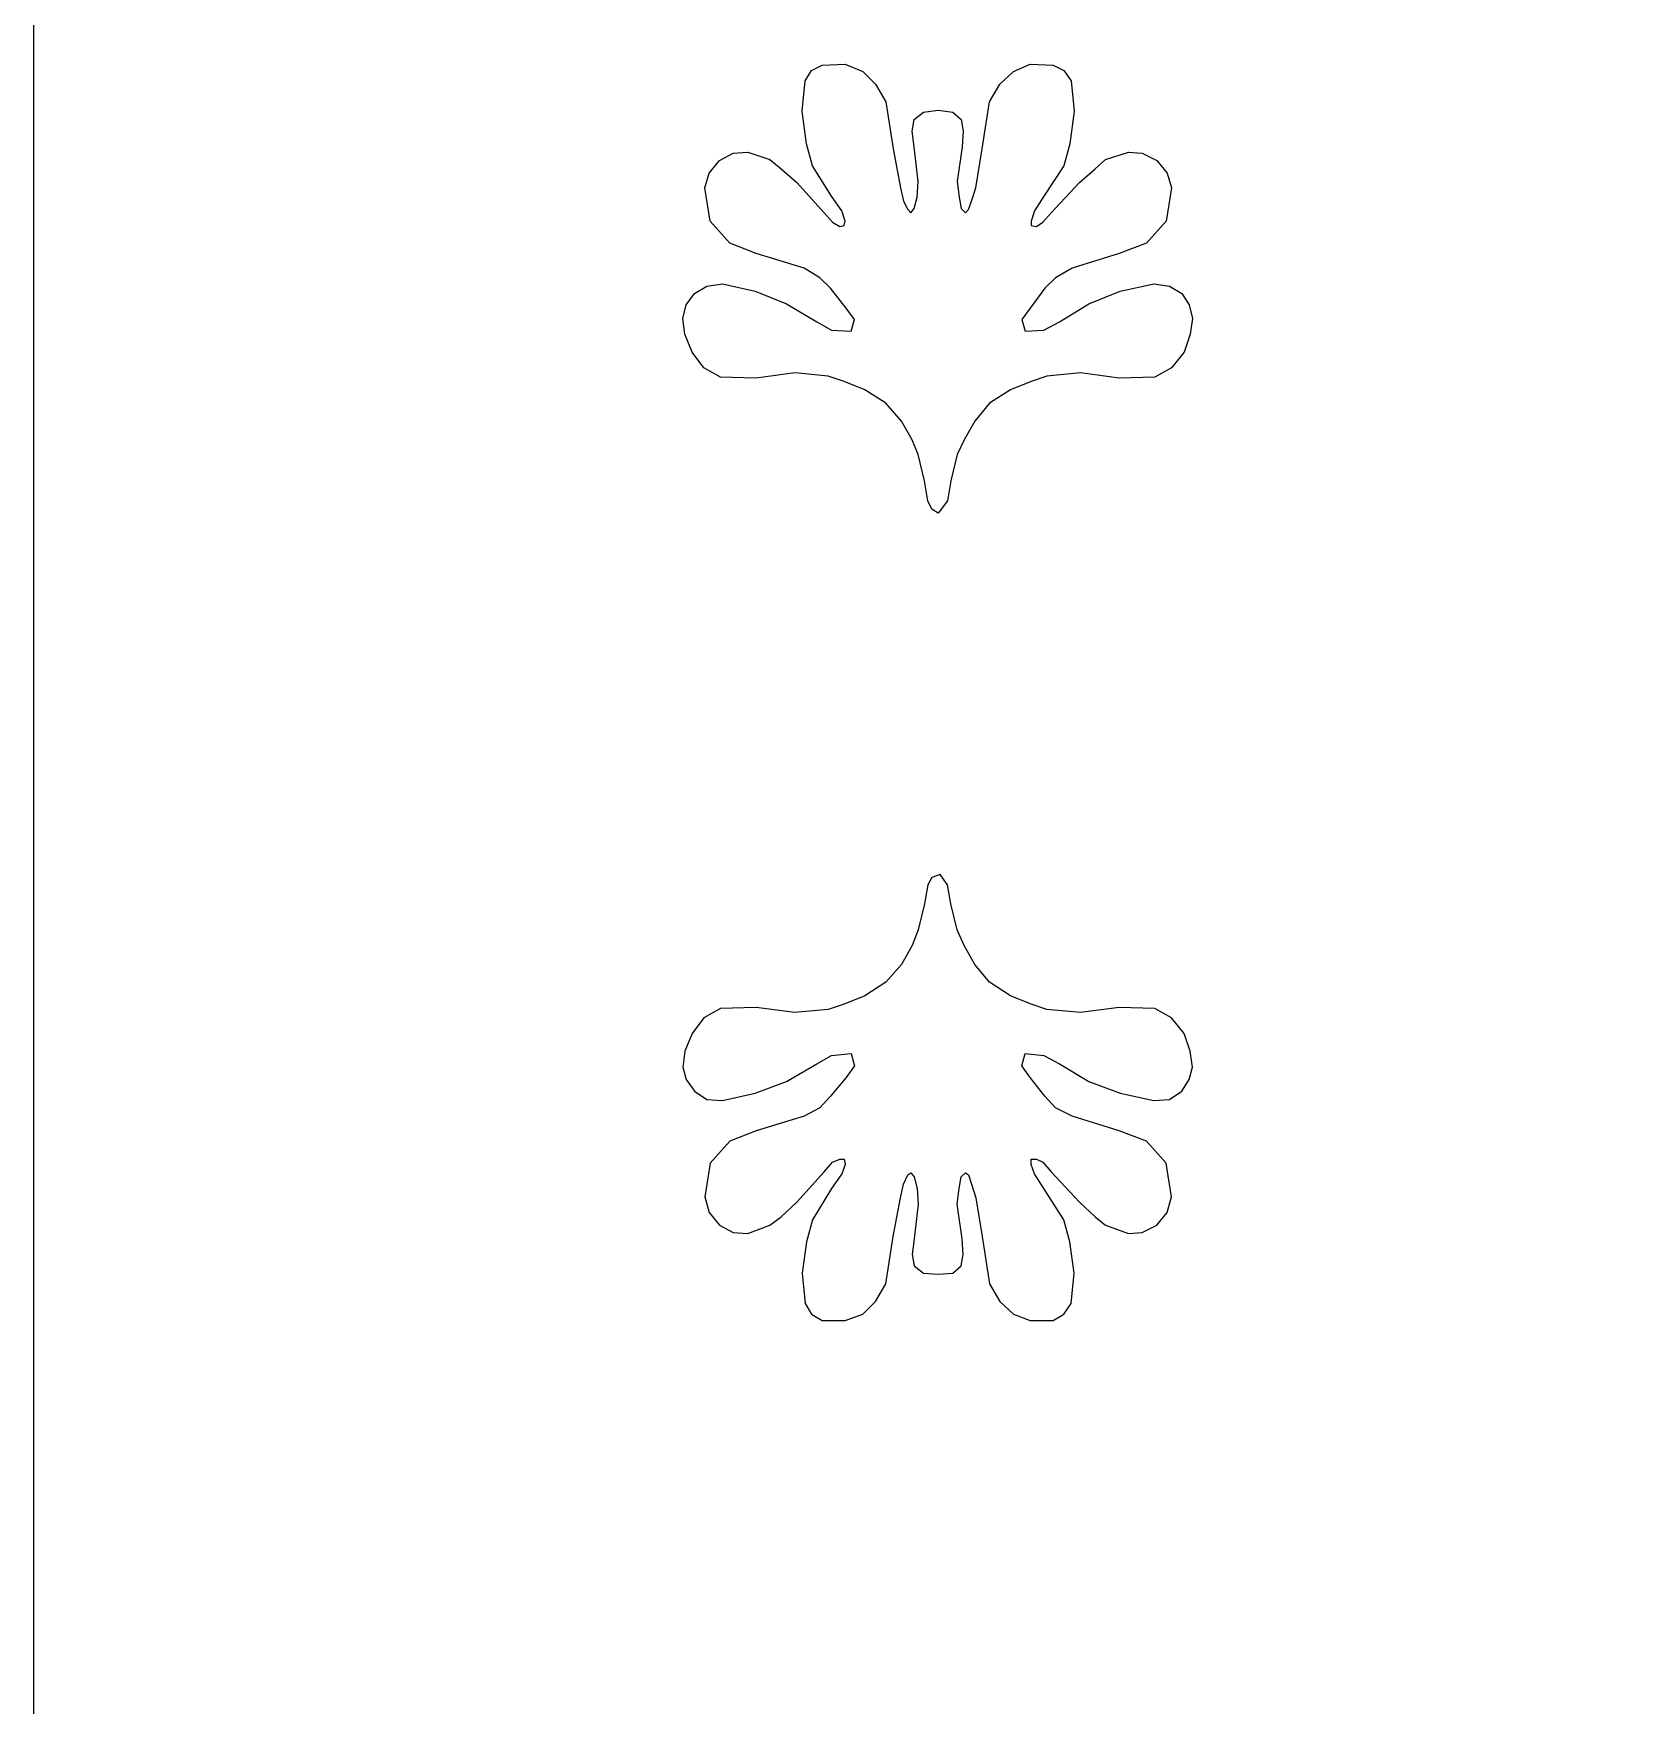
# Model space of a CAD drawing. Header units: centimetres. Extents: x -20.1 to -13.7, y -3.2 to 9.
# Drawn here: x -20.056 to -16.87, y 2.895 to 6.218 of the extents above; entities that cross this region are included whole.
import ezdxf

# ---------------------------------------------------------------- set-up
doc = ezdxf.new("R2010")
doc.units = ezdxf.units.CM
doc.header["$MEASUREMENT"] = 0
doc.layers.add('layer 1', color=7, linetype='Continuous')

msp = doc.modelspace()

# ---------------------------------------------------------------- linework, layer by layer
at = {"layer": 'layer 1', "color": 250}
for points, knots in [([(-20.05563, -3.2112), (-20.05563, -3.2112), (-20.05563, 9.00077), (-20.05563, 9.00077), (-20.05563, 9.00077), (-20.05563, 9.00077), (-13.68419, 9.00077), (-13.68419, 9.00077), (-13.68419, 9.00077), (-13.68419, 9.00077), (-13.68419, -3.2112), (-13.68419, -3.2112), (-13.68419, -3.2112), (-13.68419, -3.2112), (-20.05563, -3.2112), (-20.05563, -3.2112)], [0, 0, 0, 0, 0.2, 0.2, 0.2, 0.2, 0.4, 0.4, 0.4, 0.4, 0.6, 0.6, 0.6, 0.6, 1, 1, 1, 1]), ([(-18.54165, 5.5435), (-18.54165, 5.5435), (-18.47507, 5.53727), (-18.47507, 5.53727), (-18.47507, 5.53727), (-18.47507, 5.53727), (-18.44388, 5.52685), (-18.44388, 5.52685), (-18.44388, 5.52685), (-18.44388, 5.52685), (-18.40228, 5.5102), (-18.40228, 5.5102), (-18.40228, 5.5102), (-18.40228, 5.5102), (-18.36064, 5.48316), (-18.36064, 5.48316), (-18.36064, 5.48316), (-18.36064, 5.48316), (-18.32945, 5.4478), (-18.32945, 5.4478), (-18.32945, 5.4478), (-18.32945, 5.4478), (-18.30865, 5.41034), (-18.30865, 5.41034), (-18.30865, 5.41034), (-18.30865, 5.41034), (-18.29614, 5.38121), (-18.29614, 5.38121), (-18.29614, 5.38121), (-18.29614, 5.38121), (-18.28368, 5.32919), (-18.28368, 5.32919), (-18.28368, 5.32919), (-18.28368, 5.32919), (-18.27744, 5.28964), (-18.27744, 5.28964), (-18.27744, 5.28964), (-18.27744, 5.28964), (-18.26911, 5.27302), (-18.26911, 5.27302), (-18.26911, 5.27302), (-18.26911, 5.27302), (-18.25663, 5.2647), (-18.25663, 5.2647), (-18.25663, 5.2647), (-18.25663, 5.2647), (-18.23792, 5.28964), (-18.23792, 5.28964), (-18.23792, 5.28964), (-18.23792, 5.28964), (-18.23165, 5.32919), (-18.23165, 5.32919), (-18.23165, 5.32919), (-18.23165, 5.32919), (-18.21918, 5.38121), (-18.21918, 5.38121), (-18.21918, 5.38121), (-18.21918, 5.38121), (-18.20461, 5.41034), (-18.20461, 5.41034), (-18.20461, 5.41034), (-18.20461, 5.41034), (-18.18381, 5.4478), (-18.18381, 5.4478), (-18.18381, 5.4478), (-18.18381, 5.4478), (-18.15468, 5.48316), (-18.15468, 5.48316), (-18.15468, 5.48316), (-18.15468, 5.48316), (-18.11308, 5.5102), (-18.11308, 5.5102), (-18.11308, 5.5102), (-18.11308, 5.5102), (-18.07147, 5.52685), (-18.07147, 5.52685), (-18.07147, 5.52685), (-18.07147, 5.52685), (-18.04026, 5.53727), (-18.04026, 5.53727), (-18.04026, 5.53727), (-18.04026, 5.53727), (-17.9737, 5.5435), (-17.9737, 5.5435), (-17.9737, 5.5435), (-17.9737, 5.5435), (-17.89674, 5.53309), (-17.89674, 5.53309), (-17.89674, 5.53309), (-17.89674, 5.53309), (-17.826, 5.53518), (-17.826, 5.53518), (-17.826, 5.53518), (-17.826, 5.53518), (-17.7927, 5.55389), (-17.7927, 5.55389), (-17.7927, 5.55389), (-17.7927, 5.55389), (-17.76775, 5.58511), (-17.76775, 5.58511), (-17.76775, 5.58511), (-17.76775, 5.58511), (-17.75524, 5.62047), (-17.75524, 5.62047), (-17.75524, 5.62047), (-17.75524, 5.62047), (-17.75109, 5.65169), (-17.75109, 5.65169), (-17.75109, 5.65169), (-17.75109, 5.65169), (-17.75733, 5.67874), (-17.75733, 5.67874), (-17.75733, 5.67874), (-17.75733, 5.67874), (-17.77189, 5.70162), (-17.77189, 5.70162), (-17.77189, 5.70162), (-17.77189, 5.70162), (-17.79687, 5.71618), (-17.79687, 5.71618), (-17.79687, 5.71618), (-17.79687, 5.71618), (-17.82806, 5.72037), (-17.82806, 5.72037), (-17.82806, 5.72037), (-17.82806, 5.72037), (-17.89464, 5.7058), (-17.89464, 5.7058), (-17.89464, 5.7058), (-17.89464, 5.7058), (-17.95705, 5.68082), (-17.95705, 5.68082), (-17.95705, 5.68082), (-17.95705, 5.68082), (-18.01531, 5.64545), (-18.01531, 5.64545), (-18.01531, 5.64545), (-18.01531, 5.64545), (-18.04653, 5.6288), (-18.04653, 5.6288), (-18.04653, 5.6288), (-18.04653, 5.6288), (-18.08395, 5.62671), (-18.08395, 5.62671), (-18.08395, 5.62671), (-18.08395, 5.62671), (-18.09019, 5.64961), (-18.09019, 5.64961), (-18.09019, 5.64961), (-18.09019, 5.64961), (-18.07357, 5.6725), (-18.07357, 5.6725), (-18.07357, 5.6725), (-18.07357, 5.6725), (-18.04444, 5.71204), (-18.04444, 5.71204), (-18.04444, 5.71204), (-18.04444, 5.71204), (-18.02364, 5.73284), (-18.02364, 5.73284), (-18.02364, 5.73284), (-18.02364, 5.73284), (-17.99033, 5.75155), (-17.99033, 5.75155), (-17.99033, 5.75155), (-17.99033, 5.75155), (-17.89674, 5.78068), (-17.89674, 5.78068), (-17.89674, 5.78068), (-17.89674, 5.78068), (-17.84263, 5.80152), (-17.84263, 5.80152), (-17.84263, 5.80152), (-17.84263, 5.80152), (-17.80311, 5.84521), (-17.80311, 5.84521), (-17.80311, 5.84521), (-17.80311, 5.84521), (-17.7927, 5.91179), (-17.7927, 5.91179), (-17.7927, 5.91179), (-17.7927, 5.91179), (-17.80102, 5.94092), (-17.80102, 5.94092), (-17.80102, 5.94092), (-17.80102, 5.94092), (-17.82182, 5.96587), (-17.82182, 5.96587), (-17.82182, 5.96587), (-17.82182, 5.96587), (-17.85095, 5.98043), (-17.85095, 5.98043), (-17.85095, 5.98043), (-17.85095, 5.98043), (-17.87799, 5.98252), (-17.87799, 5.98252), (-17.87799, 5.98252), (-17.87799, 5.98252), (-17.92378, 5.96796), (-17.92378, 5.96796), (-17.92378, 5.96796), (-17.92378, 5.96796), (-17.94458, 5.94925), (-17.94458, 5.94925), (-17.94458, 5.94925), (-17.94458, 5.94925), (-17.97577, 5.92218), (-17.97577, 5.92218), (-17.97577, 5.92218), (-17.97577, 5.92218), (-18.03196, 5.86183), (-18.03196, 5.86183), (-18.03196, 5.86183), (-18.03196, 5.86183), (-18.04858, 5.84312), (-18.04858, 5.84312), (-18.04858, 5.84312), (-18.04858, 5.84312), (-18.06106, 5.83479), (-18.06106, 5.83479), (-18.06106, 5.83479), (-18.06106, 5.83479), (-18.07147, 5.83688), (-18.07147, 5.83688), (-18.07147, 5.83688), (-18.07147, 5.83688), (-18.07147, 5.84521), (-18.07147, 5.84521), (-18.07147, 5.84521), (-18.07147, 5.84521), (-18.06524, 5.86601), (-18.06524, 5.86601), (-18.06524, 5.86601), (-18.06524, 5.86601), (-18.04653, 5.89514), (-18.04653, 5.89514), (-18.04653, 5.89514), (-18.04653, 5.89514), (-18.00698, 5.95549), (-18.00698, 5.95549), (-18.00698, 5.95549), (-18.00698, 5.95549), (-17.99451, 5.99917), (-17.99451, 5.99917), (-17.99451, 5.99917), (-17.99451, 5.99917), (-17.98618, 6.06367), (-17.98618, 6.06367), (-17.98618, 6.06367), (-17.98618, 6.06367), (-17.99242, 6.12401), (-17.99242, 6.12401), (-17.99242, 6.12401), (-17.99242, 6.12401), (-18.00698, 6.14482), (-18.00698, 6.14482), (-18.00698, 6.14482), (-18.00698, 6.14482), (-18.02778, 6.15524), (-18.02778, 6.15524), (-18.02778, 6.15524), (-18.02778, 6.15524), (-18.07357, 6.1573), (-18.07357, 6.1573), (-18.07357, 6.1573), (-18.07357, 6.1573), (-18.10685, 6.14273), (-18.10685, 6.14273), (-18.10685, 6.14273), (-18.10685, 6.14273), (-18.13388, 6.11778), (-18.13388, 6.11778), (-18.13388, 6.11778), (-18.13388, 6.11778), (-18.15468, 6.08238), (-18.15468, 6.08238), (-18.15468, 6.08238), (-18.15468, 6.08238), (-18.16925, 5.98876), (-18.16925, 5.98876), (-18.16925, 5.98876), (-18.16925, 5.98876), (-18.18175, 5.91179), (-18.18175, 5.91179), (-18.18175, 5.91179), (-18.18175, 5.91179), (-18.19005, 5.88472), (-18.19005, 5.88472), (-18.19005, 5.88472), (-18.19005, 5.88472), (-18.19628, 5.8681), (-18.19628, 5.8681), (-18.19628, 5.8681), (-18.19628, 5.8681), (-18.20255, 5.86183), (-18.20255, 5.86183), (-18.20255, 5.86183), (-18.20255, 5.86183), (-18.21085, 5.87015), (-18.21085, 5.87015), (-18.21085, 5.87015), (-18.21085, 5.87015), (-18.21503, 5.89305), (-18.21503, 5.89305), (-18.21503, 5.89305), (-18.21503, 5.89305), (-18.21918, 5.92426), (-18.21918, 5.92426), (-18.21918, 5.92426), (-18.21918, 5.92426), (-18.20879, 5.99294), (-18.20879, 5.99294), (-18.20879, 5.99294), (-18.20879, 5.99294), (-18.2067, 6.02412), (-18.2067, 6.02412), (-18.2067, 6.02412), (-18.2067, 6.02412), (-18.21085, 6.04702), (-18.21085, 6.04702), (-18.21085, 6.04702), (-18.21085, 6.04702), (-18.2275, 6.06158), (-18.2275, 6.06158), (-18.2275, 6.06158), (-18.2275, 6.06158), (-18.25663, 6.06576), (-18.25663, 6.06576), (-18.25663, 6.06576), (-18.25663, 6.06576), (-18.28576, 6.06158), (-18.28576, 6.06158), (-18.28576, 6.06158), (-18.28576, 6.06158), (-18.30447, 6.04702), (-18.30447, 6.04702), (-18.30447, 6.04702), (-18.30447, 6.04702), (-18.30865, 6.02412), (-18.30865, 6.02412), (-18.30865, 6.02412), (-18.30865, 6.02412), (-18.30447, 5.99294), (-18.30447, 5.99294), (-18.30447, 5.99294), (-18.30447, 5.99294), (-18.29614, 5.92426), (-18.29614, 5.92426), (-18.29614, 5.92426), (-18.29614, 5.92426), (-18.29824, 5.89305), (-18.29824, 5.89305), (-18.29824, 5.89305), (-18.29824, 5.89305), (-18.30447, 5.87015), (-18.30447, 5.87015), (-18.30447, 5.87015), (-18.30447, 5.87015), (-18.31071, 5.86183), (-18.31071, 5.86183), (-18.31071, 5.86183), (-18.31071, 5.86183), (-18.31695, 5.8681), (-18.31695, 5.8681), (-18.31695, 5.8681), (-18.31695, 5.8681), (-18.32528, 5.88472), (-18.32528, 5.88472), (-18.32528, 5.88472), (-18.32528, 5.88472), (-18.33152, 5.91179), (-18.33152, 5.91179), (-18.33152, 5.91179), (-18.33152, 5.91179), (-18.34608, 5.98876), (-18.34608, 5.98876), (-18.34608, 5.98876), (-18.34608, 5.98876), (-18.36064, 6.08238), (-18.36064, 6.08238), (-18.36064, 6.08238), (-18.36064, 6.08238), (-18.38144, 6.11778), (-18.38144, 6.11778), (-18.38144, 6.11778), (-18.38144, 6.11778), (-18.40642, 6.14273), (-18.40642, 6.14273), (-18.40642, 6.14273), (-18.40642, 6.14273), (-18.44179, 6.1573), (-18.44179, 6.1573), (-18.44179, 6.1573), (-18.44179, 6.1573), (-18.48757, 6.15524), (-18.48757, 6.15524), (-18.48757, 6.15524), (-18.48757, 6.15524), (-18.50838, 6.14482), (-18.50838, 6.14482), (-18.50838, 6.14482), (-18.50838, 6.14482), (-18.52085, 6.12401), (-18.52085, 6.12401), (-18.52085, 6.12401), (-18.52085, 6.12401), (-18.52708, 6.06367), (-18.52708, 6.06367), (-18.52708, 6.06367), (-18.52708, 6.06367), (-18.51876, 5.99917), (-18.51876, 5.99917), (-18.51876, 5.99917), (-18.51876, 5.99917), (-18.50628, 5.95549), (-18.50628, 5.95549), (-18.50628, 5.95549), (-18.50628, 5.95549), (-18.46883, 5.89514), (-18.46883, 5.89514), (-18.46883, 5.89514), (-18.46883, 5.89514), (-18.44803, 5.86601), (-18.44803, 5.86601), (-18.44803, 5.86601), (-18.44803, 5.86601), (-18.44179, 5.84521), (-18.44179, 5.84521), (-18.44179, 5.84521), (-18.44179, 5.84521), (-18.44388, 5.83688), (-18.44388, 5.83688), (-18.44388, 5.83688), (-18.44388, 5.83688), (-18.45218, 5.83479), (-18.45218, 5.83479), (-18.45218, 5.83479), (-18.45218, 5.83479), (-18.46674, 5.84312), (-18.46674, 5.84312), (-18.46674, 5.84312), (-18.46674, 5.84312), (-18.4834, 5.86183), (-18.4834, 5.86183), (-18.4834, 5.86183), (-18.4834, 5.86183), (-18.53747, 5.92218), (-18.53747, 5.92218), (-18.53747, 5.92218), (-18.53747, 5.92218), (-18.56869, 5.94925), (-18.56869, 5.94925), (-18.56869, 5.94925), (-18.56869, 5.94925), (-18.59158, 5.96796), (-18.59158, 5.96796), (-18.59158, 5.96796), (-18.59158, 5.96796), (-18.63527, 5.98252), (-18.63527, 5.98252), (-18.63527, 5.98252), (-18.63527, 5.98252), (-18.6644, 5.98043), (-18.6644, 5.98043), (-18.6644, 5.98043), (-18.6644, 5.98043), (-18.69144, 5.96587), (-18.69144, 5.96587), (-18.69144, 5.96587), (-18.69144, 5.96587), (-18.71224, 5.94092), (-18.71224, 5.94092), (-18.71224, 5.94092), (-18.71224, 5.94092), (-18.72057, 5.91179), (-18.72057, 5.91179), (-18.72057, 5.91179), (-18.72057, 5.91179), (-18.71015, 5.84521), (-18.71015, 5.84521), (-18.71015, 5.84521), (-18.71015, 5.84521), (-18.67064, 5.80152), (-18.67064, 5.80152), (-18.67064, 5.80152), (-18.67064, 5.80152), (-18.61862, 5.78068), (-18.61862, 5.78068), (-18.61862, 5.78068), (-18.61862, 5.78068), (-18.52294, 5.75155), (-18.52294, 5.75155), (-18.52294, 5.75155), (-18.52294, 5.75155), (-18.49172, 5.73284), (-18.49172, 5.73284), (-18.49172, 5.73284), (-18.49172, 5.73284), (-18.47092, 5.71204), (-18.47092, 5.71204), (-18.47092, 5.71204), (-18.47092, 5.71204), (-18.4397, 5.6725), (-18.4397, 5.6725), (-18.4397, 5.6725), (-18.4397, 5.6725), (-18.42308, 5.64961), (-18.42308, 5.64961), (-18.42308, 5.64961), (-18.42308, 5.64961), (-18.42932, 5.62671), (-18.42932, 5.62671), (-18.42932, 5.62671), (-18.42932, 5.62671), (-18.46883, 5.6288), (-18.46883, 5.6288), (-18.46883, 5.6288), (-18.46883, 5.6288), (-18.49795, 5.64545), (-18.49795, 5.64545), (-18.49795, 5.64545), (-18.49795, 5.64545), (-18.5583, 5.68082), (-18.5583, 5.68082), (-18.5583, 5.68082), (-18.5583, 5.68082), (-18.62071, 5.7058), (-18.62071, 5.7058), (-18.62071, 5.7058), (-18.62071, 5.7058), (-18.68521, 5.72037), (-18.68521, 5.72037), (-18.68521, 5.72037), (-18.68521, 5.72037), (-18.71639, 5.71618), (-18.71639, 5.71618), (-18.71639, 5.71618), (-18.71639, 5.71618), (-18.74137, 5.70162), (-18.74137, 5.70162), (-18.74137, 5.70162), (-18.74137, 5.70162), (-18.75799, 5.67874), (-18.75799, 5.67874), (-18.75799, 5.67874), (-18.75799, 5.67874), (-18.76426, 5.65169), (-18.76426, 5.65169), (-18.76426, 5.65169), (-18.76426, 5.65169), (-18.76008, 5.62047), (-18.76008, 5.62047), (-18.76008, 5.62047), (-18.76008, 5.62047), (-18.74552, 5.58511), (-18.74552, 5.58511), (-18.74552, 5.58511), (-18.74552, 5.58511), (-18.72263, 5.55389), (-18.72263, 5.55389), (-18.72263, 5.55389), (-18.72263, 5.55389), (-18.68935, 5.53518), (-18.68935, 5.53518), (-18.68935, 5.53518), (-18.68935, 5.53518), (-18.61862, 5.53309), (-18.61862, 5.53309), (-18.61862, 5.53309), (-18.61862, 5.53309), (-18.54165, 5.5435), (-18.54165, 5.5435)], [0, 0, 0, 0, 0.0069444, 0.0069444, 0.0069444, 0.0069444, 0.0138889, 0.0138889, 0.0138889, 0.0138889, 0.0208333, 0.0208333, 0.0208333, 0.0208333, 0.0277778, 0.0277778, 0.0277778, 0.0277778, 0.0347222, 0.0347222, 0.0347222, 0.0347222, 0.0416667, 0.0416667, 0.0416667, 0.0416667, 0.0486111, 0.0486111, 0.0486111, 0.0486111, 0.0555556, 0.0555556, 0.0555556, 0.0555556, 0.0625, 0.0625, 0.0625, 0.0625, 0.0694444, 0.0694444, 0.0694444, 0.0694444, 0.0763889, 0.0763889, 0.0763889, 0.0763889, 0.0833333, 0.0833333, 0.0833333, 0.0833333, 0.0902778, 0.0902778, 0.0902778, 0.0902778, 0.0972222, 0.0972222, 0.0972222, 0.0972222, 0.1041667, 0.1041667, 0.1041667, 0.1041667, 0.1111111, 0.1111111, 0.1111111, 0.1111111, 0.1180556, 0.1180556, 0.1180556, 0.1180556, 0.125, 0.125, 0.125, 0.125, 0.1319444, 0.1319444, 0.1319444, 0.1319444, 0.1388889, 0.1388889, 0.1388889, 0.1388889, 0.1458333, 0.1458333, 0.1458333, 0.1458333, 0.1527778, 0.1527778, 0.1527778, 0.1527778, 0.1597222, 0.1597222, 0.1597222, 0.1597222, 0.1666667, 0.1666667, 0.1666667, 0.1666667, 0.1736111, 0.1736111, 0.1736111, 0.1736111, 0.1805556, 0.1805556, 0.1805556, 0.1805556, 0.1875, 0.1875, 0.1875, 0.1875, 0.1944444, 0.1944444, 0.1944444, 0.1944444, 0.2013889, 0.2013889, 0.2013889, 0.2013889, 0.2083333, 0.2083333, 0.2083333, 0.2083333, 0.2152778, 0.2152778, 0.2152778, 0.2152778, 0.2222222, 0.2222222, 0.2222222, 0.2222222, 0.2291667, 0.2291667, 0.2291667, 0.2291667, 0.2361111, 0.2361111, 0.2361111, 0.2361111, 0.2430556, 0.2430556, 0.2430556, 0.2430556, 0.25, 0.25, 0.25, 0.25, 0.2569444, 0.2569444, 0.2569444, 0.2569444, 0.2638889, 0.2638889, 0.2638889, 0.2638889, 0.2708333, 0.2708333, 0.2708333, 0.2708333, 0.2777778, 0.2777778, 0.2777778, 0.2777778, 0.2847222, 0.2847222, 0.2847222, 0.2847222, 0.2916667, 0.2916667, 0.2916667, 0.2916667, 0.2986111, 0.2986111, 0.2986111, 0.2986111, 0.3055556, 0.3055556, 0.3055556, 0.3055556, 0.3125, 0.3125, 0.3125, 0.3125, 0.3194444, 0.3194444, 0.3194444, 0.3194444, 0.3263889, 0.3263889, 0.3263889, 0.3263889, 0.3333333, 0.3333333, 0.3333333, 0.3333333, 0.3402778, 0.3402778, 0.3402778, 0.3402778, 0.3472222, 0.3472222, 0.3472222, 0.3472222, 0.3541667, 0.3541667, 0.3541667, 0.3541667, 0.3611111, 0.3611111, 0.3611111, 0.3611111, 0.3680556, 0.3680556, 0.3680556, 0.3680556, 0.375, 0.375, 0.375, 0.375, 0.3819444, 0.3819444, 0.3819444, 0.3819444, 0.3888889, 0.3888889, 0.3888889, 0.3888889, 0.3958333, 0.3958333, 0.3958333, 0.3958333, 0.4027778, 0.4027778, 0.4027778, 0.4027778, 0.4097222, 0.4097222, 0.4097222, 0.4097222, 0.4166667, 0.4166667, 0.4166667, 0.4166667, 0.4236111, 0.4236111, 0.4236111, 0.4236111, 0.4305556, 0.4305556, 0.4305556, 0.4305556, 0.4375, 0.4375, 0.4375, 0.4375, 0.4444444, 0.4444444, 0.4444444, 0.4444444, 0.4513889, 0.4513889, 0.4513889, 0.4513889, 0.4583333, 0.4583333, 0.4583333, 0.4583333, 0.4652778, 0.4652778, 0.4652778, 0.4652778, 0.4722222, 0.4722222, 0.4722222, 0.4722222, 0.4791667, 0.4791667, 0.4791667, 0.4791667, 0.4861111, 0.4861111, 0.4861111, 0.4861111, 0.4930556, 0.4930556, 0.4930556, 0.4930556, 0.5, 0.5, 0.5, 0.5, 0.5069444, 0.5069444, 0.5069444, 0.5069444, 0.5138889, 0.5138889, 0.5138889, 0.5138889, 0.5208333, 0.5208333, 0.5208333, 0.5208333, 0.5277778, 0.5277778, 0.5277778, 0.5277778, 0.5347222, 0.5347222, 0.5347222, 0.5347222, 0.5416667, 0.5416667, 0.5416667, 0.5416667, 0.5486111, 0.5486111, 0.5486111, 0.5486111, 0.5555556, 0.5555556, 0.5555556, 0.5555556, 0.5625, 0.5625, 0.5625, 0.5625, 0.5694444, 0.5694444, 0.5694444, 0.5694444, 0.5763889, 0.5763889, 0.5763889, 0.5763889, 0.5833333, 0.5833333, 0.5833333, 0.5833333, 0.5902778, 0.5902778, 0.5902778, 0.5902778, 0.5972222, 0.5972222, 0.5972222, 0.5972222, 0.6041667, 0.6041667, 0.6041667, 0.6041667, 0.6111111, 0.6111111, 0.6111111, 0.6111111, 0.6180556, 0.6180556, 0.6180556, 0.6180556, 0.625, 0.625, 0.625, 0.625, 0.6319444, 0.6319444, 0.6319444, 0.6319444, 0.6388889, 0.6388889, 0.6388889, 0.6388889, 0.6458333, 0.6458333, 0.6458333, 0.6458333, 0.6527778, 0.6527778, 0.6527778, 0.6527778, 0.6597222, 0.6597222, 0.6597222, 0.6597222, 0.6666667, 0.6666667, 0.6666667, 0.6666667, 0.6736111, 0.6736111, 0.6736111, 0.6736111, 0.6805556, 0.6805556, 0.6805556, 0.6805556, 0.6875, 0.6875, 0.6875, 0.6875, 0.6944444, 0.6944444, 0.6944444, 0.6944444, 0.7013889, 0.7013889, 0.7013889, 0.7013889, 0.7083333, 0.7083333, 0.7083333, 0.7083333, 0.7152778, 0.7152778, 0.7152778, 0.7152778, 0.7222222, 0.7222222, 0.7222222, 0.7222222, 0.7291667, 0.7291667, 0.7291667, 0.7291667, 0.7361111, 0.7361111, 0.7361111, 0.7361111, 0.7430556, 0.7430556, 0.7430556, 0.7430556, 0.75, 0.75, 0.75, 0.75, 0.7569444, 0.7569444, 0.7569444, 0.7569444, 0.7638889, 0.7638889, 0.7638889, 0.7638889, 0.7708333, 0.7708333, 0.7708333, 0.7708333, 0.7777778, 0.7777778, 0.7777778, 0.7777778, 0.7847222, 0.7847222, 0.7847222, 0.7847222, 0.7916667, 0.7916667, 0.7916667, 0.7916667, 0.7986111, 0.7986111, 0.7986111, 0.7986111, 0.8055556, 0.8055556, 0.8055556, 0.8055556, 0.8125, 0.8125, 0.8125, 0.8125, 0.8194444, 0.8194444, 0.8194444, 0.8194444, 0.8263889, 0.8263889, 0.8263889, 0.8263889, 0.8333333, 0.8333333, 0.8333333, 0.8333333, 0.8402778, 0.8402778, 0.8402778, 0.8402778, 0.8472222, 0.8472222, 0.8472222, 0.8472222, 0.8541667, 0.8541667, 0.8541667, 0.8541667, 0.8611111, 0.8611111, 0.8611111, 0.8611111, 0.8680556, 0.8680556, 0.8680556, 0.8680556, 0.875, 0.875, 0.875, 0.875, 0.8819444, 0.8819444, 0.8819444, 0.8819444, 0.8888889, 0.8888889, 0.8888889, 0.8888889, 0.8958333, 0.8958333, 0.8958333, 0.8958333, 0.9027778, 0.9027778, 0.9027778, 0.9027778, 0.9097222, 0.9097222, 0.9097222, 0.9097222, 0.9166667, 0.9166667, 0.9166667, 0.9166667, 0.9236111, 0.9236111, 0.9236111, 0.9236111, 0.9305556, 0.9305556, 0.9305556, 0.9305556, 0.9375, 0.9375, 0.9375, 0.9375, 0.9444444, 0.9444444, 0.9444444, 0.9444444, 0.9513889, 0.9513889, 0.9513889, 0.9513889, 0.9583333, 0.9583333, 0.9583333, 0.9583333, 0.9652778, 0.9652778, 0.9652778, 0.9652778, 0.9722222, 0.9722222, 0.9722222, 0.9722222, 0.9791667, 0.9791667, 0.9791667, 0.9791667, 0.9861111, 0.9861111, 0.9861111, 0.9861111, 1, 1, 1, 1]), ([(-18.40228, 4.30548), (-18.40228, 4.30548), (-18.36064, 4.33255), (-18.36064, 4.33255), (-18.36064, 4.33255), (-18.36064, 4.33255), (-18.32945, 4.36791), (-18.32945, 4.36791), (-18.32945, 4.36791), (-18.32945, 4.36791), (-18.30865, 4.40537), (-18.30865, 4.40537), (-18.30865, 4.40537), (-18.30865, 4.40537), (-18.29614, 4.43656), (-18.29614, 4.43656), (-18.29614, 4.43656), (-18.29614, 4.43656), (-18.28368, 4.48857), (-18.28368, 4.48857), (-18.28368, 4.48857), (-18.28368, 4.48857), (-18.27744, 4.52603), (-18.27744, 4.52603), (-18.27744, 4.52603), (-18.27744, 4.52603), (-18.26911, 4.5406), (-18.26911, 4.5406), (-18.26911, 4.5406), (-18.26911, 4.5406), (-18.25249, 4.54684), (-18.25249, 4.54684), (-18.25249, 4.54684), (-18.25249, 4.54684), (-18.23792, 4.52603), (-18.23792, 4.52603), (-18.23792, 4.52603), (-18.23792, 4.52603), (-18.23165, 4.48857), (-18.23165, 4.48857), (-18.23165, 4.48857), (-18.23165, 4.48857), (-18.21918, 4.43656), (-18.21918, 4.43656), (-18.21918, 4.43656), (-18.21918, 4.43656), (-18.20461, 4.40537), (-18.20461, 4.40537), (-18.20461, 4.40537), (-18.20461, 4.40537), (-18.18381, 4.36791), (-18.18381, 4.36791), (-18.18381, 4.36791), (-18.18381, 4.36791), (-18.15468, 4.33255), (-18.15468, 4.33255), (-18.15468, 4.33255), (-18.15468, 4.33255), (-18.11308, 4.30548), (-18.11308, 4.30548), (-18.11308, 4.30548), (-18.11308, 4.30548), (-18.07147, 4.28886), (-18.07147, 4.28886), (-18.07147, 4.28886), (-18.07147, 4.28886), (-18.04026, 4.27844), (-18.04026, 4.27844), (-18.04026, 4.27844), (-18.04026, 4.27844), (-17.9737, 4.2722), (-17.9737, 4.2722), (-17.9737, 4.2722), (-17.9737, 4.2722), (-17.89674, 4.28259), (-17.89674, 4.28259), (-17.89674, 4.28259), (-17.89674, 4.28259), (-17.826, 4.28053), (-17.826, 4.28053), (-17.826, 4.28053), (-17.826, 4.28053), (-17.7927, 4.26179), (-17.7927, 4.26179), (-17.7927, 4.26179), (-17.7927, 4.26179), (-17.76775, 4.23057), (-17.76775, 4.23057), (-17.76775, 4.23057), (-17.76775, 4.23057), (-17.75524, 4.1952), (-17.75524, 4.1952), (-17.75524, 4.1952), (-17.75524, 4.1952), (-17.75109, 4.16401), (-17.75109, 4.16401), (-17.75109, 4.16401), (-17.75109, 4.16401), (-17.75733, 4.13904), (-17.75733, 4.13904), (-17.75733, 4.13904), (-17.75733, 4.13904), (-17.77189, 4.11615), (-17.77189, 4.11615), (-17.77189, 4.11615), (-17.77189, 4.11615), (-17.79687, 4.09949), (-17.79687, 4.09949), (-17.79687, 4.09949), (-17.79687, 4.09949), (-17.82806, 4.09743), (-17.82806, 4.09743), (-17.82806, 4.09743), (-17.82806, 4.09743), (-17.89464, 4.11199), (-17.89464, 4.11199), (-17.89464, 4.11199), (-17.89464, 4.11199), (-17.95705, 4.13489), (-17.95705, 4.13489), (-17.95705, 4.13489), (-17.95705, 4.13489), (-18.01531, 4.17025), (-18.01531, 4.17025), (-18.01531, 4.17025), (-18.01531, 4.17025), (-18.04653, 4.18688), (-18.04653, 4.18688), (-18.04653, 4.18688), (-18.04653, 4.18688), (-18.08395, 4.19106), (-18.08395, 4.19106), (-18.08395, 4.19106), (-18.08395, 4.19106), (-18.09019, 4.16608), (-18.09019, 4.16608), (-18.09019, 4.16608), (-18.09019, 4.16608), (-18.07357, 4.14318), (-18.07357, 4.14318), (-18.07357, 4.14318), (-18.07357, 4.14318), (-18.04444, 4.10573), (-18.04444, 4.10573), (-18.04444, 4.10573), (-18.04444, 4.10573), (-18.02364, 4.08287), (-18.02364, 4.08287), (-18.02364, 4.08287), (-18.02364, 4.08287), (-17.99033, 4.06622), (-17.99033, 4.06622), (-17.99033, 4.06622), (-17.99033, 4.06622), (-17.89674, 4.03709), (-17.89674, 4.03709), (-17.89674, 4.03709), (-17.89674, 4.03709), (-17.84263, 4.01628), (-17.84263, 4.01628), (-17.84263, 4.01628), (-17.84263, 4.01628), (-17.80311, 3.97259), (-17.80311, 3.97259), (-17.80311, 3.97259), (-17.80311, 3.97259), (-17.7927, 3.90601), (-17.7927, 3.90601), (-17.7927, 3.90601), (-17.7927, 3.90601), (-17.80102, 3.87479), (-17.80102, 3.87479), (-17.80102, 3.87479), (-17.80102, 3.87479), (-17.82182, 3.84981), (-17.82182, 3.84981), (-17.82182, 3.84981), (-17.82182, 3.84981), (-17.85095, 3.83524), (-17.85095, 3.83524), (-17.85095, 3.83524), (-17.85095, 3.83524), (-17.87799, 3.83318), (-17.87799, 3.83318), (-17.87799, 3.83318), (-17.87799, 3.83318), (-17.92378, 3.84981), (-17.92378, 3.84981), (-17.92378, 3.84981), (-17.92378, 3.84981), (-17.94458, 3.86646), (-17.94458, 3.86646), (-17.94458, 3.86646), (-17.94458, 3.86646), (-17.97577, 3.89559), (-17.97577, 3.89559), (-17.97577, 3.89559), (-17.97577, 3.89559), (-18.03196, 3.95594), (-18.03196, 3.95594), (-18.03196, 3.95594), (-18.03196, 3.95594), (-18.04858, 3.97465), (-18.04858, 3.97465), (-18.04858, 3.97465), (-18.04858, 3.97465), (-18.06106, 3.98088), (-18.06106, 3.98088), (-18.06106, 3.98088), (-18.06106, 3.98088), (-18.07147, 3.98088), (-18.07147, 3.98088), (-18.07147, 3.98088), (-18.07147, 3.98088), (-18.07147, 3.9705), (-18.07147, 3.9705), (-18.07147, 3.9705), (-18.07147, 3.9705), (-18.06524, 3.95176), (-18.06524, 3.95176), (-18.06524, 3.95176), (-18.06524, 3.95176), (-18.04653, 3.92263), (-18.04653, 3.92263), (-18.04653, 3.92263), (-18.04653, 3.92263), (-18.00698, 3.86022), (-18.00698, 3.86022), (-18.00698, 3.86022), (-18.00698, 3.86022), (-17.99451, 3.81653), (-17.99451, 3.81653), (-17.99451, 3.81653), (-17.99451, 3.81653), (-17.98618, 3.7541), (-17.98618, 3.7541), (-17.98618, 3.7541), (-17.98618, 3.7541), (-17.99242, 3.69378), (-17.99242, 3.69378), (-17.99242, 3.69378), (-17.99242, 3.69378), (-18.00698, 3.67295), (-18.00698, 3.67295), (-18.00698, 3.67295), (-18.00698, 3.67295), (-18.02778, 3.66047), (-18.02778, 3.66047), (-18.02778, 3.66047), (-18.02778, 3.66047), (-18.07357, 3.66047), (-18.07357, 3.66047), (-18.07357, 3.66047), (-18.07357, 3.66047), (-18.10685, 3.67295), (-18.10685, 3.67295), (-18.10685, 3.67295), (-18.10685, 3.67295), (-18.13388, 3.69793), (-18.13388, 3.69793), (-18.13388, 3.69793), (-18.13388, 3.69793), (-18.15468, 3.73329), (-18.15468, 3.73329), (-18.15468, 3.73329), (-18.15468, 3.73329), (-18.16925, 3.82691), (-18.16925, 3.82691), (-18.16925, 3.82691), (-18.16925, 3.82691), (-18.18175, 3.90392), (-18.18175, 3.90392), (-18.18175, 3.90392), (-18.18175, 3.90392), (-18.19005, 3.93096), (-18.19005, 3.93096), (-18.19005, 3.93096), (-18.19005, 3.93096), (-18.19628, 3.9497), (-18.19628, 3.9497), (-18.19628, 3.9497), (-18.19628, 3.9497), (-18.20255, 3.95385), (-18.20255, 3.95385), (-18.20255, 3.95385), (-18.20255, 3.95385), (-18.21085, 3.94552), (-18.21085, 3.94552), (-18.21085, 3.94552), (-18.21085, 3.94552), (-18.21503, 3.92263), (-18.21503, 3.92263), (-18.21503, 3.92263), (-18.21503, 3.92263), (-18.21918, 3.89145), (-18.21918, 3.89145), (-18.21918, 3.89145), (-18.21918, 3.89145), (-18.20879, 3.82277), (-18.20879, 3.82277), (-18.20879, 3.82277), (-18.20879, 3.82277), (-18.2067, 3.79155), (-18.2067, 3.79155), (-18.2067, 3.79155), (-18.2067, 3.79155), (-18.21085, 3.76866), (-18.21085, 3.76866), (-18.21085, 3.76866), (-18.21085, 3.76866), (-18.2275, 3.7541), (-18.2275, 3.7541), (-18.2275, 3.7541), (-18.2275, 3.7541), (-18.25663, 3.75204), (-18.25663, 3.75204), (-18.25663, 3.75204), (-18.25663, 3.75204), (-18.28576, 3.7541), (-18.28576, 3.7541), (-18.28576, 3.7541), (-18.28576, 3.7541), (-18.30447, 3.76866), (-18.30447, 3.76866), (-18.30447, 3.76866), (-18.30447, 3.76866), (-18.30865, 3.79155), (-18.30865, 3.79155), (-18.30865, 3.79155), (-18.30865, 3.79155), (-18.30447, 3.82277), (-18.30447, 3.82277), (-18.30447, 3.82277), (-18.30447, 3.82277), (-18.29614, 3.89145), (-18.29614, 3.89145), (-18.29614, 3.89145), (-18.29614, 3.89145), (-18.29824, 3.92263), (-18.29824, 3.92263), (-18.29824, 3.92263), (-18.29824, 3.92263), (-18.30447, 3.94552), (-18.30447, 3.94552), (-18.30447, 3.94552), (-18.30447, 3.94552), (-18.31071, 3.95385), (-18.31071, 3.95385), (-18.31071, 3.95385), (-18.31071, 3.95385), (-18.31695, 3.9497), (-18.31695, 3.9497), (-18.31695, 3.9497), (-18.31695, 3.9497), (-18.32528, 3.93096), (-18.32528, 3.93096), (-18.32528, 3.93096), (-18.32528, 3.93096), (-18.33152, 3.90392), (-18.33152, 3.90392), (-18.33152, 3.90392), (-18.33152, 3.90392), (-18.34608, 3.82691), (-18.34608, 3.82691), (-18.34608, 3.82691), (-18.34608, 3.82691), (-18.36064, 3.73329), (-18.36064, 3.73329), (-18.36064, 3.73329), (-18.36064, 3.73329), (-18.38144, 3.69793), (-18.38144, 3.69793), (-18.38144, 3.69793), (-18.38144, 3.69793), (-18.40642, 3.67295), (-18.40642, 3.67295), (-18.40642, 3.67295), (-18.40642, 3.67295), (-18.44179, 3.66047), (-18.44179, 3.66047), (-18.44179, 3.66047), (-18.44179, 3.66047), (-18.48757, 3.66047), (-18.48757, 3.66047), (-18.48757, 3.66047), (-18.48757, 3.66047), (-18.50838, 3.67295), (-18.50838, 3.67295), (-18.50838, 3.67295), (-18.50838, 3.67295), (-18.52085, 3.69378), (-18.52085, 3.69378), (-18.52085, 3.69378), (-18.52085, 3.69378), (-18.52708, 3.7541), (-18.52708, 3.7541), (-18.52708, 3.7541), (-18.52708, 3.7541), (-18.51876, 3.81653), (-18.51876, 3.81653), (-18.51876, 3.81653), (-18.51876, 3.81653), (-18.50628, 3.86022), (-18.50628, 3.86022), (-18.50628, 3.86022), (-18.50628, 3.86022), (-18.46883, 3.92263), (-18.46883, 3.92263), (-18.46883, 3.92263), (-18.46883, 3.92263), (-18.44803, 3.95176), (-18.44803, 3.95176), (-18.44803, 3.95176), (-18.44803, 3.95176), (-18.44179, 3.9705), (-18.44179, 3.9705), (-18.44179, 3.9705), (-18.44179, 3.9705), (-18.44388, 3.98088), (-18.44388, 3.98088), (-18.44388, 3.98088), (-18.44388, 3.98088), (-18.45218, 3.98088), (-18.45218, 3.98088), (-18.45218, 3.98088), (-18.45218, 3.98088), (-18.46674, 3.97465), (-18.46674, 3.97465), (-18.46674, 3.97465), (-18.46674, 3.97465), (-18.4834, 3.95594), (-18.4834, 3.95594), (-18.4834, 3.95594), (-18.4834, 3.95594), (-18.53747, 3.89559), (-18.53747, 3.89559), (-18.53747, 3.89559), (-18.53747, 3.89559), (-18.56869, 3.86646), (-18.56869, 3.86646), (-18.56869, 3.86646), (-18.56869, 3.86646), (-18.59158, 3.84981), (-18.59158, 3.84981), (-18.59158, 3.84981), (-18.59158, 3.84981), (-18.63527, 3.83318), (-18.63527, 3.83318), (-18.63527, 3.83318), (-18.63527, 3.83318), (-18.6644, 3.83524), (-18.6644, 3.83524), (-18.6644, 3.83524), (-18.6644, 3.83524), (-18.69144, 3.84981), (-18.69144, 3.84981), (-18.69144, 3.84981), (-18.69144, 3.84981), (-18.71224, 3.87479), (-18.71224, 3.87479), (-18.71224, 3.87479), (-18.71224, 3.87479), (-18.72057, 3.90601), (-18.72057, 3.90601), (-18.72057, 3.90601), (-18.72057, 3.90601), (-18.71015, 3.97259), (-18.71015, 3.97259), (-18.71015, 3.97259), (-18.71015, 3.97259), (-18.67064, 4.01628), (-18.67064, 4.01628), (-18.67064, 4.01628), (-18.67064, 4.01628), (-18.61862, 4.03709), (-18.61862, 4.03709), (-18.61862, 4.03709), (-18.61862, 4.03709), (-18.52294, 4.06622), (-18.52294, 4.06622), (-18.52294, 4.06622), (-18.52294, 4.06622), (-18.49172, 4.08287), (-18.49172, 4.08287), (-18.49172, 4.08287), (-18.49172, 4.08287), (-18.47092, 4.10573), (-18.47092, 4.10573), (-18.47092, 4.10573), (-18.47092, 4.10573), (-18.4397, 4.14318), (-18.4397, 4.14318), (-18.4397, 4.14318), (-18.4397, 4.14318), (-18.42308, 4.16608), (-18.42308, 4.16608), (-18.42308, 4.16608), (-18.42308, 4.16608), (-18.42932, 4.19106), (-18.42932, 4.19106), (-18.42932, 4.19106), (-18.42932, 4.19106), (-18.46883, 4.18688), (-18.46883, 4.18688), (-18.46883, 4.18688), (-18.46883, 4.18688), (-18.49795, 4.17025), (-18.49795, 4.17025), (-18.49795, 4.17025), (-18.49795, 4.17025), (-18.5583, 4.13489), (-18.5583, 4.13489), (-18.5583, 4.13489), (-18.5583, 4.13489), (-18.62071, 4.11199), (-18.62071, 4.11199), (-18.62071, 4.11199), (-18.62071, 4.11199), (-18.68521, 4.09743), (-18.68521, 4.09743), (-18.68521, 4.09743), (-18.68521, 4.09743), (-18.71639, 4.09949), (-18.71639, 4.09949), (-18.71639, 4.09949), (-18.71639, 4.09949), (-18.74137, 4.11615), (-18.74137, 4.11615), (-18.74137, 4.11615), (-18.74137, 4.11615), (-18.75799, 4.13904), (-18.75799, 4.13904), (-18.75799, 4.13904), (-18.75799, 4.13904), (-18.76426, 4.16401), (-18.76426, 4.16401), (-18.76426, 4.16401), (-18.76426, 4.16401), (-18.76008, 4.1952), (-18.76008, 4.1952), (-18.76008, 4.1952), (-18.76008, 4.1952), (-18.74552, 4.23057), (-18.74552, 4.23057), (-18.74552, 4.23057), (-18.74552, 4.23057), (-18.72263, 4.26179), (-18.72263, 4.26179), (-18.72263, 4.26179), (-18.72263, 4.26179), (-18.68935, 4.28053), (-18.68935, 4.28053), (-18.68935, 4.28053), (-18.68935, 4.28053), (-18.61862, 4.28259), (-18.61862, 4.28259), (-18.61862, 4.28259), (-18.61862, 4.28259), (-18.54165, 4.2722), (-18.54165, 4.2722), (-18.54165, 4.2722), (-18.54165, 4.2722), (-18.47507, 4.27844), (-18.47507, 4.27844), (-18.47507, 4.27844), (-18.47507, 4.27844), (-18.44388, 4.28886), (-18.44388, 4.28886), (-18.44388, 4.28886), (-18.44388, 4.28886), (-18.40228, 4.30548), (-18.40228, 4.30548)], [0, 0, 0, 0, 0.0069444, 0.0069444, 0.0069444, 0.0069444, 0.0138889, 0.0138889, 0.0138889, 0.0138889, 0.0208333, 0.0208333, 0.0208333, 0.0208333, 0.0277778, 0.0277778, 0.0277778, 0.0277778, 0.0347222, 0.0347222, 0.0347222, 0.0347222, 0.0416667, 0.0416667, 0.0416667, 0.0416667, 0.0486111, 0.0486111, 0.0486111, 0.0486111, 0.0555556, 0.0555556, 0.0555556, 0.0555556, 0.0625, 0.0625, 0.0625, 0.0625, 0.0694444, 0.0694444, 0.0694444, 0.0694444, 0.0763889, 0.0763889, 0.0763889, 0.0763889, 0.0833333, 0.0833333, 0.0833333, 0.0833333, 0.0902778, 0.0902778, 0.0902778, 0.0902778, 0.0972222, 0.0972222, 0.0972222, 0.0972222, 0.1041667, 0.1041667, 0.1041667, 0.1041667, 0.1111111, 0.1111111, 0.1111111, 0.1111111, 0.1180556, 0.1180556, 0.1180556, 0.1180556, 0.125, 0.125, 0.125, 0.125, 0.1319444, 0.1319444, 0.1319444, 0.1319444, 0.1388889, 0.1388889, 0.1388889, 0.1388889, 0.1458333, 0.1458333, 0.1458333, 0.1458333, 0.1527778, 0.1527778, 0.1527778, 0.1527778, 0.1597222, 0.1597222, 0.1597222, 0.1597222, 0.1666667, 0.1666667, 0.1666667, 0.1666667, 0.1736111, 0.1736111, 0.1736111, 0.1736111, 0.1805556, 0.1805556, 0.1805556, 0.1805556, 0.1875, 0.1875, 0.1875, 0.1875, 0.1944444, 0.1944444, 0.1944444, 0.1944444, 0.2013889, 0.2013889, 0.2013889, 0.2013889, 0.2083333, 0.2083333, 0.2083333, 0.2083333, 0.2152778, 0.2152778, 0.2152778, 0.2152778, 0.2222222, 0.2222222, 0.2222222, 0.2222222, 0.2291667, 0.2291667, 0.2291667, 0.2291667, 0.2361111, 0.2361111, 0.2361111, 0.2361111, 0.2430556, 0.2430556, 0.2430556, 0.2430556, 0.25, 0.25, 0.25, 0.25, 0.2569444, 0.2569444, 0.2569444, 0.2569444, 0.2638889, 0.2638889, 0.2638889, 0.2638889, 0.2708333, 0.2708333, 0.2708333, 0.2708333, 0.2777778, 0.2777778, 0.2777778, 0.2777778, 0.2847222, 0.2847222, 0.2847222, 0.2847222, 0.2916667, 0.2916667, 0.2916667, 0.2916667, 0.2986111, 0.2986111, 0.2986111, 0.2986111, 0.3055556, 0.3055556, 0.3055556, 0.3055556, 0.3125, 0.3125, 0.3125, 0.3125, 0.3194444, 0.3194444, 0.3194444, 0.3194444, 0.3263889, 0.3263889, 0.3263889, 0.3263889, 0.3333333, 0.3333333, 0.3333333, 0.3333333, 0.3402778, 0.3402778, 0.3402778, 0.3402778, 0.3472222, 0.3472222, 0.3472222, 0.3472222, 0.3541667, 0.3541667, 0.3541667, 0.3541667, 0.3611111, 0.3611111, 0.3611111, 0.3611111, 0.3680556, 0.3680556, 0.3680556, 0.3680556, 0.375, 0.375, 0.375, 0.375, 0.3819444, 0.3819444, 0.3819444, 0.3819444, 0.3888889, 0.3888889, 0.3888889, 0.3888889, 0.3958333, 0.3958333, 0.3958333, 0.3958333, 0.4027778, 0.4027778, 0.4027778, 0.4027778, 0.4097222, 0.4097222, 0.4097222, 0.4097222, 0.4166667, 0.4166667, 0.4166667, 0.4166667, 0.4236111, 0.4236111, 0.4236111, 0.4236111, 0.4305556, 0.4305556, 0.4305556, 0.4305556, 0.4375, 0.4375, 0.4375, 0.4375, 0.4444444, 0.4444444, 0.4444444, 0.4444444, 0.4513889, 0.4513889, 0.4513889, 0.4513889, 0.4583333, 0.4583333, 0.4583333, 0.4583333, 0.4652778, 0.4652778, 0.4652778, 0.4652778, 0.4722222, 0.4722222, 0.4722222, 0.4722222, 0.4791667, 0.4791667, 0.4791667, 0.4791667, 0.4861111, 0.4861111, 0.4861111, 0.4861111, 0.4930556, 0.4930556, 0.4930556, 0.4930556, 0.5, 0.5, 0.5, 0.5, 0.5069444, 0.5069444, 0.5069444, 0.5069444, 0.5138889, 0.5138889, 0.5138889, 0.5138889, 0.5208333, 0.5208333, 0.5208333, 0.5208333, 0.5277778, 0.5277778, 0.5277778, 0.5277778, 0.5347222, 0.5347222, 0.5347222, 0.5347222, 0.5416667, 0.5416667, 0.5416667, 0.5416667, 0.5486111, 0.5486111, 0.5486111, 0.5486111, 0.5555556, 0.5555556, 0.5555556, 0.5555556, 0.5625, 0.5625, 0.5625, 0.5625, 0.5694444, 0.5694444, 0.5694444, 0.5694444, 0.5763889, 0.5763889, 0.5763889, 0.5763889, 0.5833333, 0.5833333, 0.5833333, 0.5833333, 0.5902778, 0.5902778, 0.5902778, 0.5902778, 0.5972222, 0.5972222, 0.5972222, 0.5972222, 0.6041667, 0.6041667, 0.6041667, 0.6041667, 0.6111111, 0.6111111, 0.6111111, 0.6111111, 0.6180556, 0.6180556, 0.6180556, 0.6180556, 0.625, 0.625, 0.625, 0.625, 0.6319444, 0.6319444, 0.6319444, 0.6319444, 0.6388889, 0.6388889, 0.6388889, 0.6388889, 0.6458333, 0.6458333, 0.6458333, 0.6458333, 0.6527778, 0.6527778, 0.6527778, 0.6527778, 0.6597222, 0.6597222, 0.6597222, 0.6597222, 0.6666667, 0.6666667, 0.6666667, 0.6666667, 0.6736111, 0.6736111, 0.6736111, 0.6736111, 0.6805556, 0.6805556, 0.6805556, 0.6805556, 0.6875, 0.6875, 0.6875, 0.6875, 0.6944444, 0.6944444, 0.6944444, 0.6944444, 0.7013889, 0.7013889, 0.7013889, 0.7013889, 0.7083333, 0.7083333, 0.7083333, 0.7083333, 0.7152778, 0.7152778, 0.7152778, 0.7152778, 0.7222222, 0.7222222, 0.7222222, 0.7222222, 0.7291667, 0.7291667, 0.7291667, 0.7291667, 0.7361111, 0.7361111, 0.7361111, 0.7361111, 0.7430556, 0.7430556, 0.7430556, 0.7430556, 0.75, 0.75, 0.75, 0.75, 0.7569444, 0.7569444, 0.7569444, 0.7569444, 0.7638889, 0.7638889, 0.7638889, 0.7638889, 0.7708333, 0.7708333, 0.7708333, 0.7708333, 0.7777778, 0.7777778, 0.7777778, 0.7777778, 0.7847222, 0.7847222, 0.7847222, 0.7847222, 0.7916667, 0.7916667, 0.7916667, 0.7916667, 0.7986111, 0.7986111, 0.7986111, 0.7986111, 0.8055556, 0.8055556, 0.8055556, 0.8055556, 0.8125, 0.8125, 0.8125, 0.8125, 0.8194444, 0.8194444, 0.8194444, 0.8194444, 0.8263889, 0.8263889, 0.8263889, 0.8263889, 0.8333333, 0.8333333, 0.8333333, 0.8333333, 0.8402778, 0.8402778, 0.8402778, 0.8402778, 0.8472222, 0.8472222, 0.8472222, 0.8472222, 0.8541667, 0.8541667, 0.8541667, 0.8541667, 0.8611111, 0.8611111, 0.8611111, 0.8611111, 0.8680556, 0.8680556, 0.8680556, 0.8680556, 0.875, 0.875, 0.875, 0.875, 0.8819444, 0.8819444, 0.8819444, 0.8819444, 0.8888889, 0.8888889, 0.8888889, 0.8888889, 0.8958333, 0.8958333, 0.8958333, 0.8958333, 0.9027778, 0.9027778, 0.9027778, 0.9027778, 0.9097222, 0.9097222, 0.9097222, 0.9097222, 0.9166667, 0.9166667, 0.9166667, 0.9166667, 0.9236111, 0.9236111, 0.9236111, 0.9236111, 0.9305556, 0.9305556, 0.9305556, 0.9305556, 0.9375, 0.9375, 0.9375, 0.9375, 0.9444444, 0.9444444, 0.9444444, 0.9444444, 0.9513889, 0.9513889, 0.9513889, 0.9513889, 0.9583333, 0.9583333, 0.9583333, 0.9583333, 0.9652778, 0.9652778, 0.9652778, 0.9652778, 0.9722222, 0.9722222, 0.9722222, 0.9722222, 0.9791667, 0.9791667, 0.9791667, 0.9791667, 0.9861111, 0.9861111, 0.9861111, 0.9861111, 1, 1, 1, 1])]:
    msp.add_open_spline(points, degree=3, knots=knots, dxfattribs=at)

doc.saveas('drawing.dxf')
